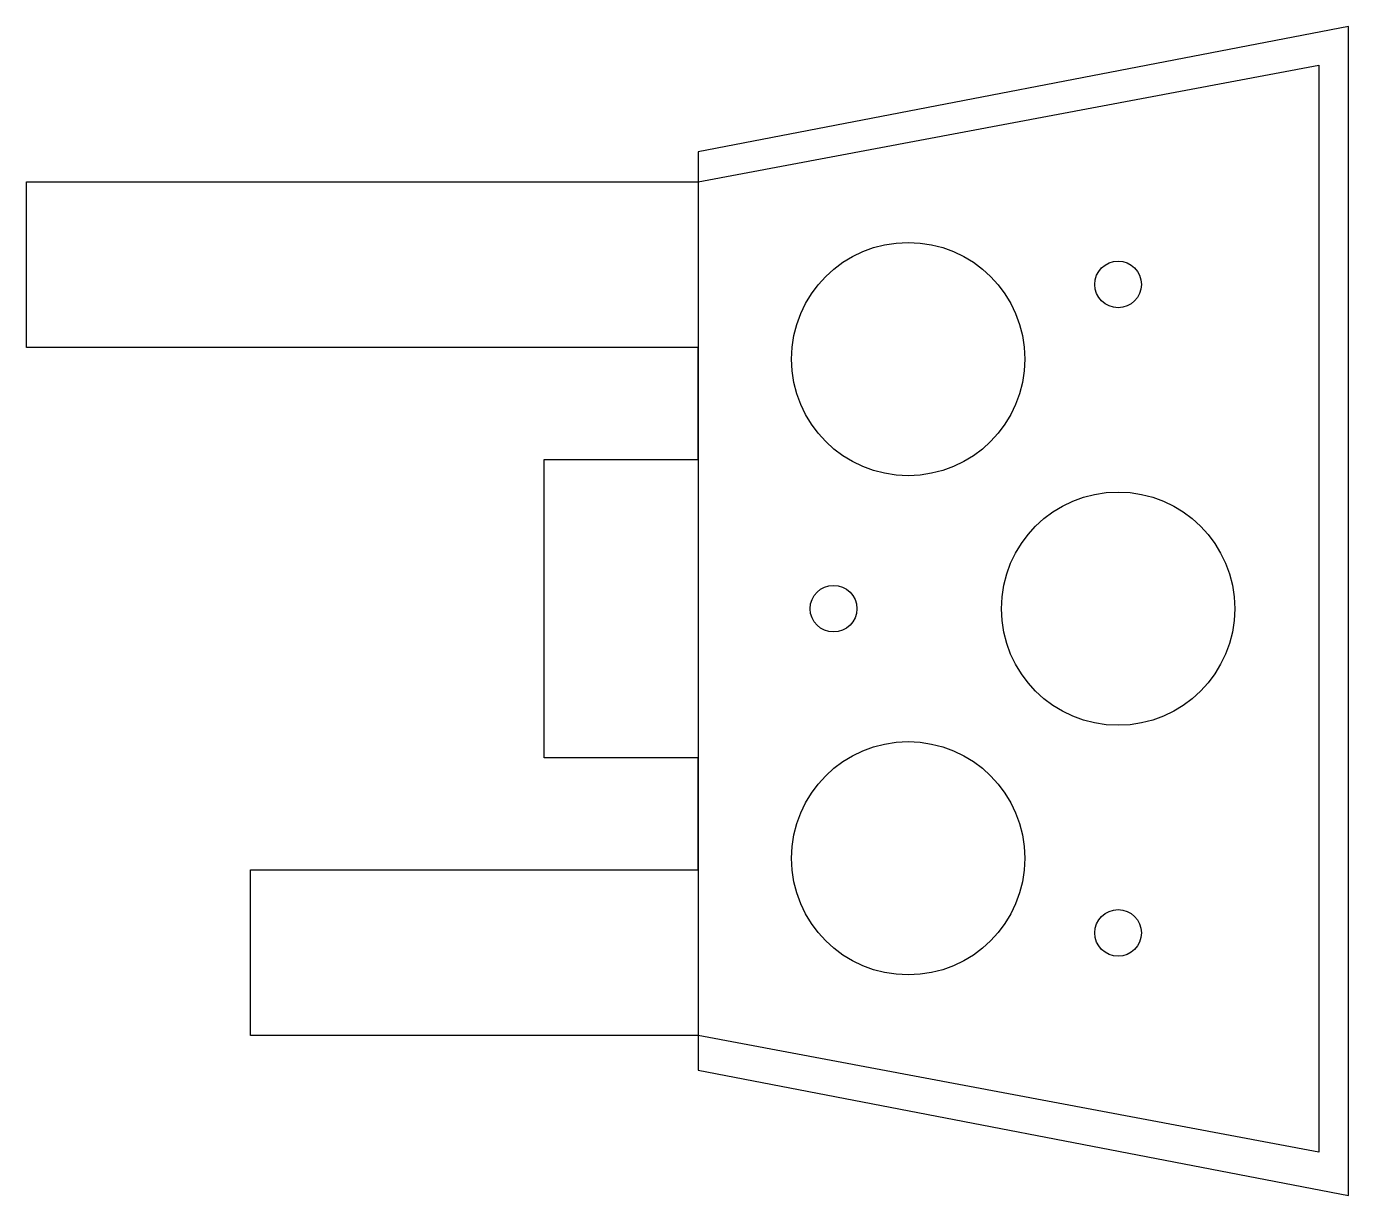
# Model space of a CAD drawing. Extents: x -1369 to -1227, y -190 to -64.
import ezdxf

# ---------------------------------------------------------------- set-up
doc = ezdxf.new("R2010")
doc.units = 0
doc.header["$MEASUREMENT"] = 0
for name, color, linetype in [('EBENE_01', 18, 'CONTINUOUS'), ('EBENE_05', 7, 'CONTINUOUS'), ('HILFSKONSTRUKTIONEN', 12, 'CONTINUOUS')]:
    doc.layers.add(name, color=color, linetype=linetype)

msp = doc.modelspace()

# ---------------------------------------------------------------- linework, layer by layer
at = {"layer": 'EBENE_01'}
for p, q in [((-1296.76, -81), (-1230.26, -68.5)), ((-1230.26, -68.5), (-1230.26, -185)), ((-1368.76, -98.75), (-1368.76, -81)), ((-1368.76, -81), (-1296.76, -81)), ((-1313.26, -110.75), (-1296.76, -110.75)), ((-1313.26, -142.75), (-1313.26, -110.75)), ((-1344.76, -172.5), (-1344.76, -154.75)), ((-1296.76, -172.5), (-1344.76, -172.5)), ((-1230.26, -185), (-1296.76, -172.5))]:
    msp.add_line(p, q, dxfattribs=at)
for points in [[(-1296.76, -110.75), (-1296.76, -98.75), (-1368.76, -98.75)], [(-1344.76, -154.75), (-1296.76, -154.75), (-1296.76, -142.75), (-1313.26, -142.75)]]:
    msp.add_lwpolyline(points, dxfattribs=at)
at = {"layer": 'EBENE_05'}
for p, q in [((-1227.06, -64.36), (-1296.76, -77.8)), ((-1227.06, -189.64), (-1227.06, -64.36)), ((-1296.76, -77.8), (-1296.76, -176.2)), ((-1296.76, -176.2), (-1227.06, -189.64))]:
    msp.add_line(p, q, dxfattribs=at)
for centre in [(-1251.76, -92), (-1282.26, -126.75), (-1251.76, -161.5)]:
    msp.add_circle(centre, 2.5, dxfattribs=at)
at = {"layer": 'HILFSKONSTRUKTIONEN'}
for centre in [(-1274.26, -100), (-1251.76, -126.75), (-1274.26, -153.5)]:
    msp.add_circle(centre, 12.5, dxfattribs=at)

doc.saveas('drawing.dxf')
